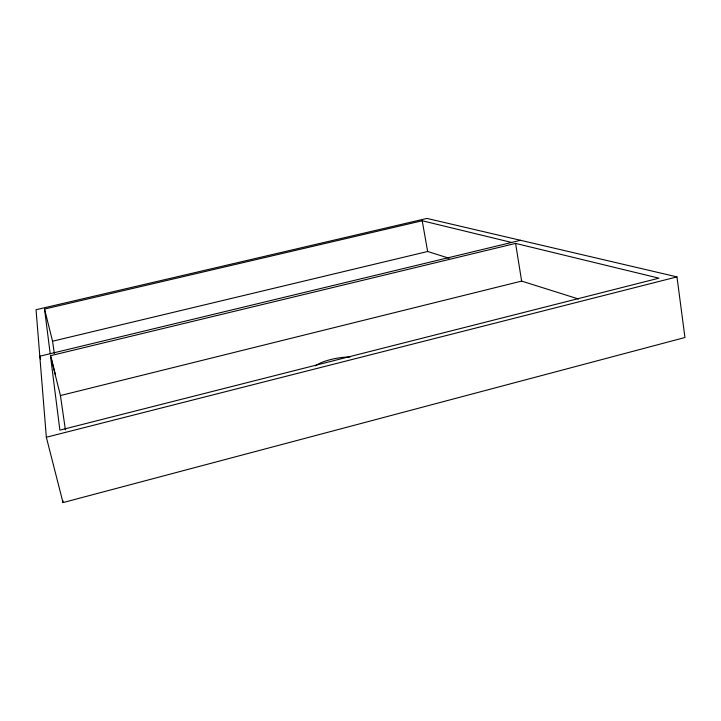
<?xml version="1.0" encoding="UTF-8"?>
<svg xmlns="http://www.w3.org/2000/svg" width="721" height="721" viewBox="0 0 721 721"><rect width="100%" height="100%" fill="white"/><g stroke="black" fill="none" stroke-linecap="round" stroke-linejoin="round"><path stroke-width="1.08" d="M63.015 502.582L684.95 337.518L676.974 276.891L426.967 218.418L36.05 309.724L46.342 437.25L63.015 502.582L62.772 500.356M46.342 437.25L676.974 276.891M65.404 429.869L60.438 395.55L521.634 281.091L578.512 298.999M520.544 240.309L39.799 356.219L40.619 359.446M50.452 355.714L515.596 243.401L658.931 278.171L59.879 430.14L50.452 355.714L60.438 395.55M54.327 353.398L52.561 341.222L427.652 251.494L449.084 258.244M50.2 353.714L44.54 309.057L422.218 220.761L511.658 242.454M51.002 356.922L55.553 375.073M44.54 309.057L52.561 341.222M422.218 220.761L427.652 251.494M515.596 243.401L521.634 281.091M315.492 365.898A22.766 5.687 -11.1 0 1 350.181 357.003"/></g></svg>
